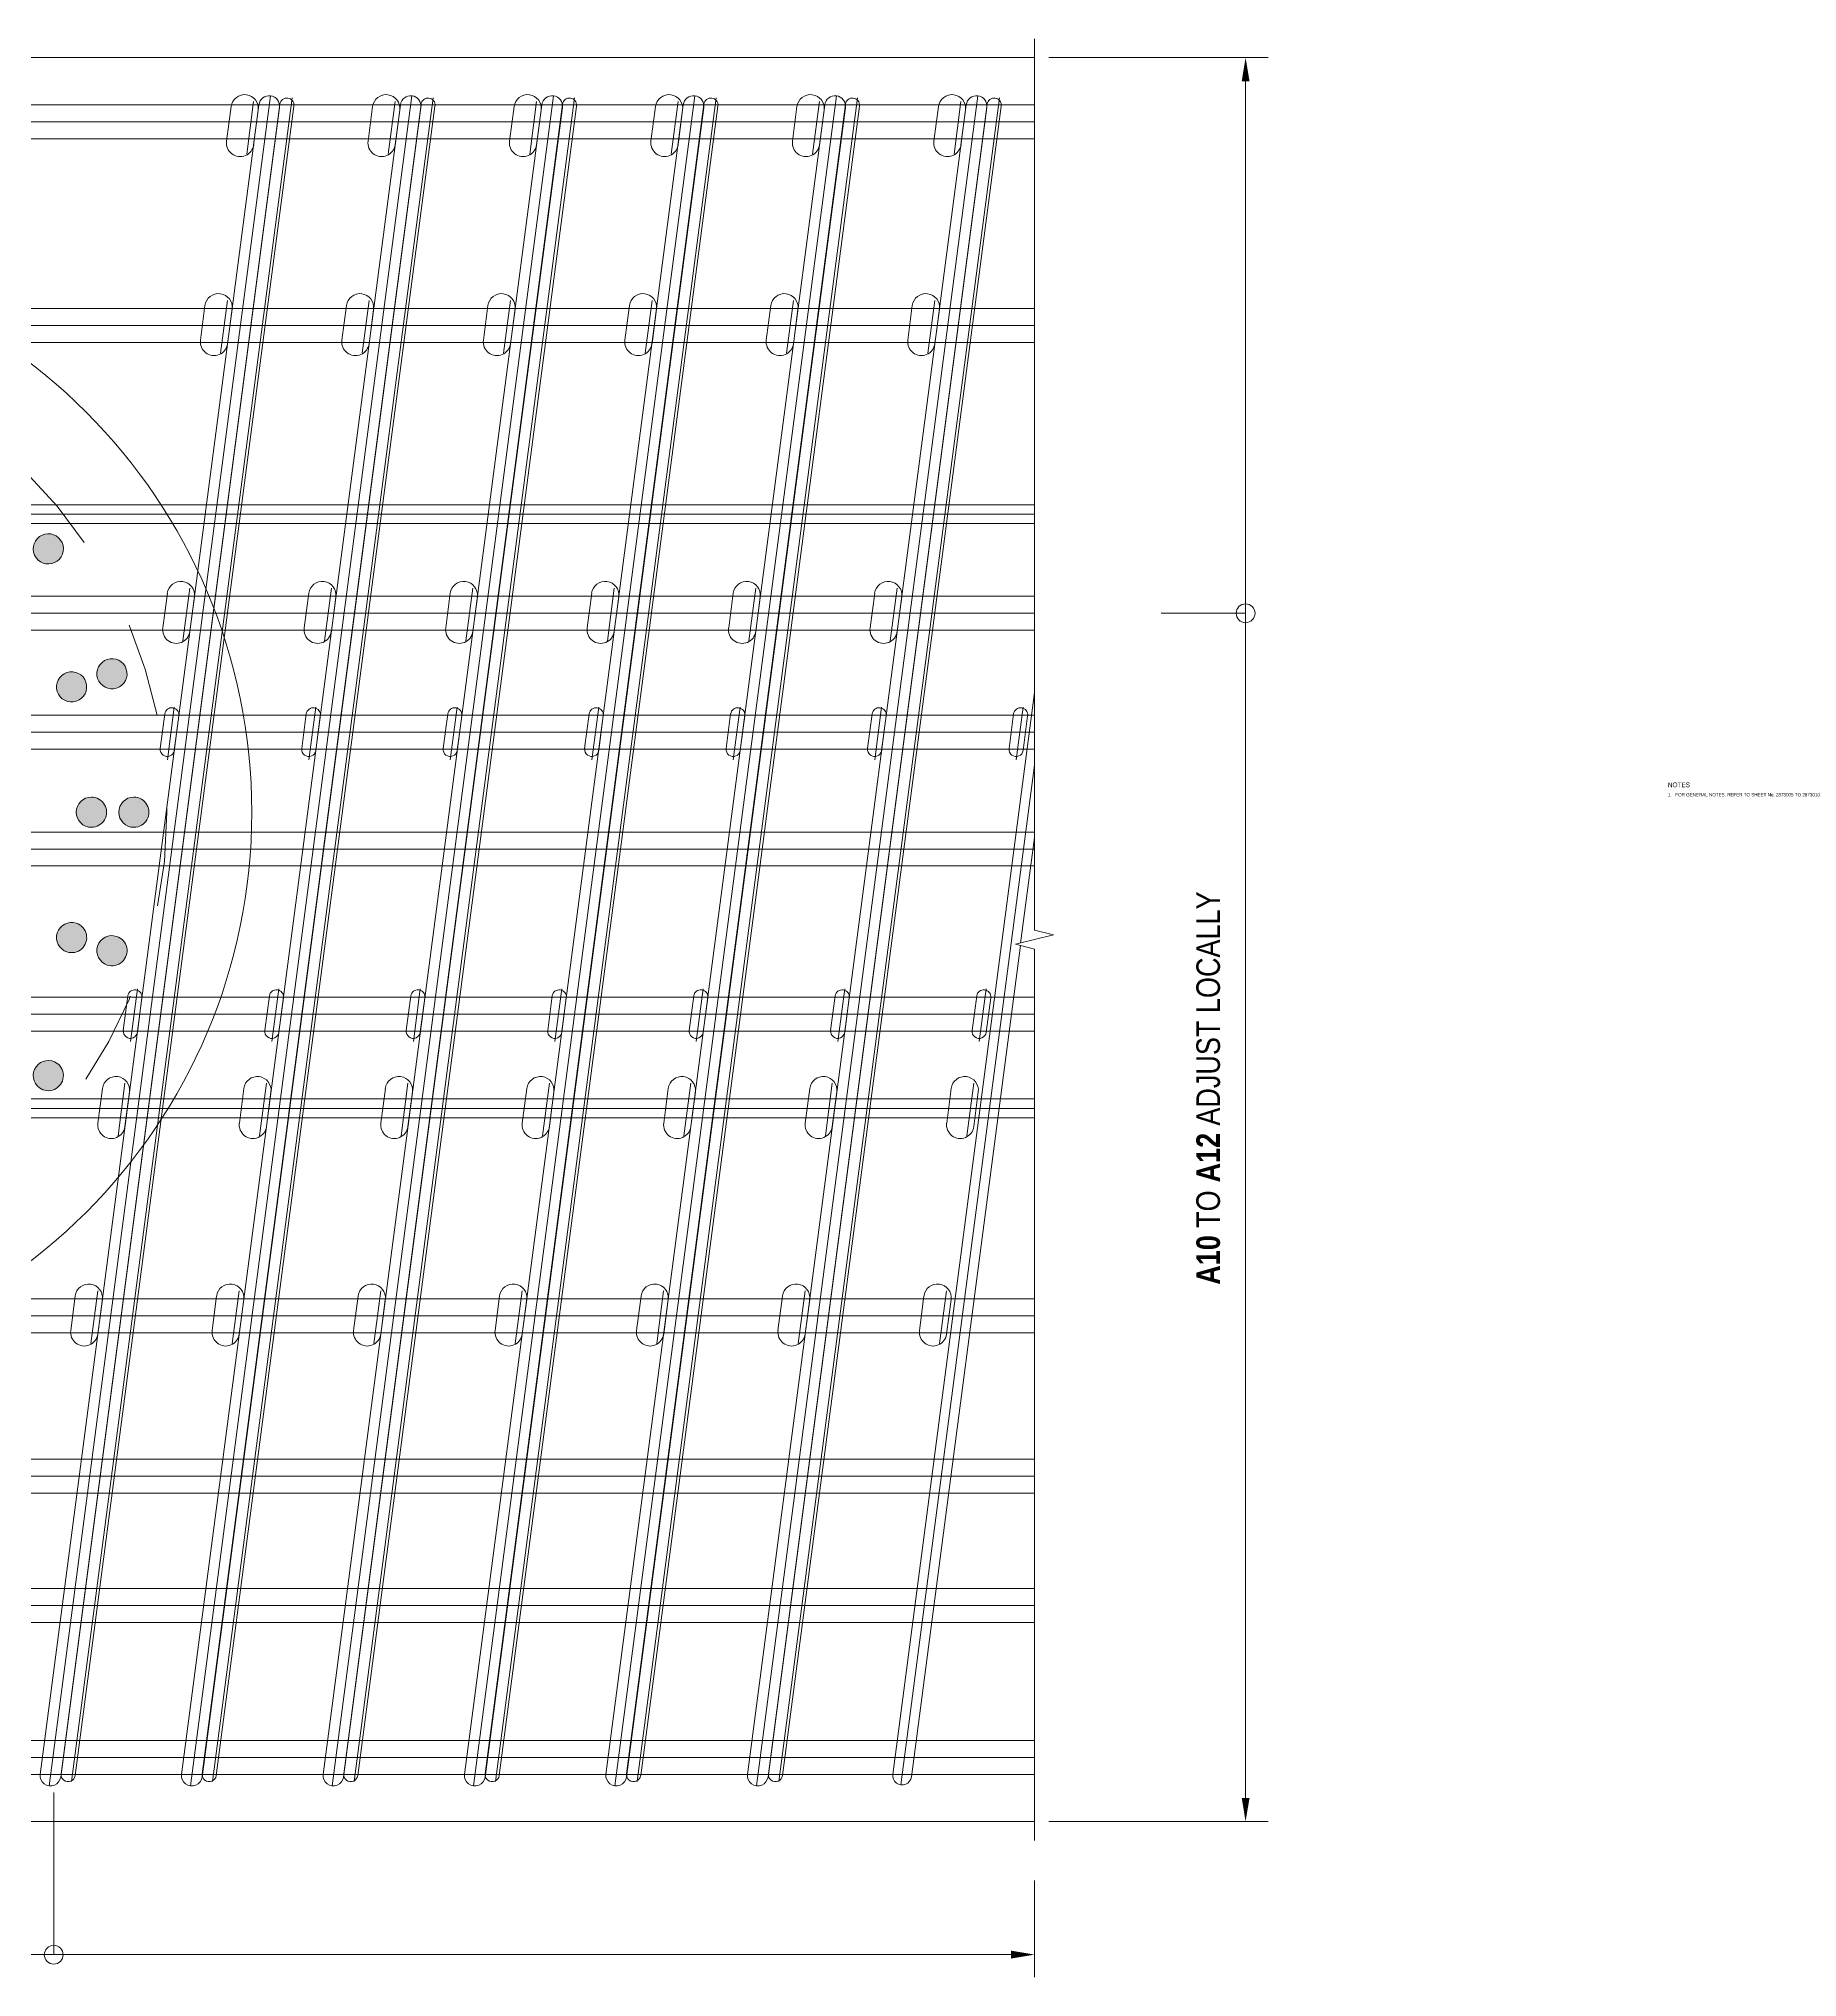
# Model space of a CAD drawing. Header units: metres. Extents: x 504.6 to 518.9, y 1.4 to 22.2.
# Drawn here: x 512.696 to 514.561, y 1.406 to 3.461 of the extents above; entities that cross this region are included whole.
import ezdxf

# ---------------------------------------------------------------- set-up
doc = ezdxf.new("R2010")
doc.units = ezdxf.units.M
doc.linetypes.add('JacobsDash', pattern=[0.0045, 0.003, -0.0015])
doc.layers.get('Defpoints').update_dxf_attribs({"color": 41})
for name, color, linetype, lineweight in [('A-ANNO-DIMS', 7, 'Continuous', 9), ('A-DETL', 7, 'Continuous', 13), ('A-DETL-GENF', 7, 'Continuous', 9), ('G-ANNO-TEXT', 7, 'Continuous', 9)]:
    doc.layers.add(name, color=color, linetype=linetype, lineweight=lineweight)
doc.styles.add('Arial Narrow_1', font='ARIALN.TTF', dxfattribs={"height": 0.025})
doc.styles.add('Arial Narrow_2', font='ARIALN.TTF', dxfattribs={"height": 0.0035})
doc.styles.add('Arial Narrow_3', font='ARIALN.TTF', dxfattribs={"height": 0.005})
doc.styles.add('Arial Narrow_B_1', font='ARIALNB.TTF', dxfattribs={"height": 0.025})
doc.dimstyles.new('Dimension_Standard_O__mm_', dxfattribs={"dimscale": 0.3048, "dimtxt": 0.025586, "dimasz": 0.082021, "dimexe": 0.07874, "dimexo": 0.049213, "dimgap": 0.049213, "dimtad": 1, "dimdec": 0, "dimlfac": 1000, "dimzin": 0, "dimdsep": 46, "dimtxsty": 'Arial Narrow_1', "dimsah": 1, "dimcen": 0.09, "dimaunit": 1, "dimadec": 4, "dimazin": 0, "dimtfac": 1, "dimtdec": 4, "dimtix": 1, "dimtmove": 0, "dimatfit": 3, "dimfxl": 1, "dimtvp": 1, "dimtfill": 1, "dimtolj": 1, "dimtzin": 0, "dimlwd": 18, "dimlwe": 18, "dimarcsym": 2})

# ---------------------------------------------------------------- blocks, each defined once
blk = doc.blocks.new('S_Det_Reinf_Bar Section_2D - N32-5070897-DRG-2873073 - TYPICAL PLAN ABUTMENT A HEADSTOCK BOTTOM LEVEL')
at = {"layer": 'A-DETL-GENF'}
blk.add_hatch(color=256, dxfattribs=at).paths.add_polyline_path([(-0.016, 0), (-0.0155, -0.0041), (-0.0139, -0.008), (-0.0113, -0.0113), (-0.008, -0.0139), (-0.0041, -0.0155), (0, -0.016), (0.0041, -0.0155), (0.008, -0.0139), (0.0113, -0.0113), (0.0139, -0.008), (0.0155, -0.0041), (0.016, 0), (0.0155, 0.0041), (0.0139, 0.008), (0.0113, 0.0113), (0.008, 0.0139), (0.0041, 0.0155), (0, 0.016), (-0.0041, 0.0155), (-0.008, 0.0139), (-0.0113, 0.0113), (-0.0139, 0.008), (-0.0155, 0.0041)])
at = {"layer": 'A-DETL-GENF', "lineweight": 18}
for start, end in [(360, 180), (180, 360)]:
    blk.add_arc((0, 0), 0.016, start, end, dxfattribs=at)
blk = doc.blocks.new('CS_DET_BreakLine_ViewScale - Std Break-7275446-DRG-2873073 - TYPICAL PLAN ABUTMENT A HEADSTOCK BOTTOM LEVEL')
at = {"layer": 'A-DETL-GENF'}
for p, q in [((0.925, 0), (-0.02, 0)), ((0.93, 0.02), (0.925, 0)), ((0.94, -0.02), (0.93, 0.02)), ((0.945, 0), (0.94, -0.02)), ((1.89, 0), (0.945, 0))]:
    blk.add_line(p, q, dxfattribs=at)
blk = doc.blocks.new('DIMBLOCK1-DRG-2873073 - TYPICAL PLAN ABUTMENT A HEADSTOCK BOTTOM LEVEL')
at = {"layer": 'A-ANNO-DIMS', "color": 0, "lineweight": 18, "transparency": 16777216}
for p, q in [((510.8896, 1.5137), (510.8896, 1.4059)), ((513.7521, 1.5083), (513.7521, 1.4059)), ((510.9146, 1.4299), (513.7271, 1.4299))]:
    blk.add_line(p, q, dxfattribs=at)
at = {"layer": 'A-ANNO-DIMS', "color": 0, "transparency": 16777216}
for points in [[(510.9146, 1.4341), (510.9146, 1.4257), (510.8896, 1.4299)], [(513.7271, 1.4341), (513.7271, 1.4257), (513.7521, 1.4299)]]:
    blk.add_solid(points, dxfattribs=at)
at = {"layer": 'Defpoints', "color": 0, "transparency": 16777216}
for p in [(510.8896, 1.5287), (513.7521, 1.5233), (513.7521, 1.4299)]:
    blk.add_point(p, dxfattribs=at)
at = {"layer": 'A-ANNO-DIMS', "color": 0, "lineweight": 18, "transparency": 16777216, "insert": (512.3209, 1.4598), "char_height": 0.025, "attachment_point": 5, "style": 'Arial Narrow_1', "bg_fill": 3, "box_fill_scale": 1.1, "bg_fill_color": 256, "bg_fill_true_color": 13158600, "bg_fill_transparency": 0}
blk.add_mtext('\\A1;\u200e', dxfattribs=at)
blk = doc.blocks.new('DIMBLOCK2-DRG-2873073 - TYPICAL PLAN ABUTMENT A HEADSTOCK BOTTOM LEVEL')
at = {"layer": 'A-ANNO-DIMS', "color": 0, "lineweight": 18, "transparency": 16777216}
for p, q in [((513.7671, 3.441), (513.9999, 3.441)), ((513.9759, 1.596), (513.9759, 3.416)), ((513.7671, 1.571), (513.9999, 1.571))]:
    blk.add_line(p, q, dxfattribs=at)
at = {"layer": 'A-ANNO-DIMS', "color": 0, "transparency": 16777216}
for points in [[(513.9718, 3.416), (513.9801, 3.416), (513.9759, 3.441)], [(513.9718, 1.596), (513.9801, 1.596), (513.9759, 1.571)]]:
    blk.add_solid(points, dxfattribs=at)
at = {"layer": 'Defpoints', "color": 0, "transparency": 16777216}
for p in [(513.7521, 3.441), (513.9759, 3.441), (513.7521, 1.571)]:
    blk.add_point(p, dxfattribs=at)
at = {"layer": 'A-ANNO-DIMS', "color": 0, "lineweight": 18, "transparency": 16777216, "insert": (513.9461, 2.506), "char_height": 0.025, "attachment_point": 5, "rotation": 90, "style": 'Arial Narrow_1', "bg_fill": 3, "box_fill_scale": 1.1, "bg_fill_color": 256, "bg_fill_true_color": 13158600, "bg_fill_transparency": 0}
blk.add_mtext('\\A1;\u200e', dxfattribs=at)

msp = doc.modelspace()

# ---------------------------------------------------------------- linework, layer by layer
at = {"layer": 'A-DETL', "lineweight": 18}
for p, q in [((510.8921, 3.441), (513.7521, 3.441)), ((510.8921, 3.391), (513.7521, 3.391)), ((512.9297, 3.391), (512.6977, 1.621)), ((512.9519, 3.3917), (512.72, 1.6217)), ((513.0797, 3.391), (512.8477, 1.621)), ((513.1016, 3.3917), (512.8696, 1.6217)), ((513.2297, 3.391), (512.9977, 1.621)), ((513.2516, 3.3917), (513.0196, 1.6217)), ((513.3797, 3.391), (513.1477, 1.621)), ((513.4016, 3.3917), (513.1696, 1.6217)), ((513.5297, 3.391), (513.2977, 1.621)), ((513.5516, 3.3917), (513.3196, 1.6217)), ((513.6797, 3.391), (513.4477, 1.621)), ((513.7019, 3.3917), (513.47, 1.6217)), ((512.9515, 3.3881), (512.7195, 1.6181)), ((512.9668, 3.3897), (512.7348, 1.6197)), ((513.1015, 3.3881), (512.8695, 1.6181)), ((513.1164, 3.3897), (512.8845, 1.6197)), ((512.9002, 3.3892), (512.8954, 3.3525)), ((512.929, 3.3854), (512.9241, 3.3487)), ((513.2515, 3.3881), (513.0195, 1.6181)), ((513.2664, 3.3897), (513.0345, 1.6197)), ((513.0502, 3.3892), (513.0454, 3.3525)), ((513.079, 3.3854), (513.0741, 3.3487)), ((513.4015, 3.3881), (513.1695, 1.6181)), ((513.4164, 3.3897), (513.1845, 1.6197)), ((513.2002, 3.3892), (513.1954, 3.3525)), ((513.229, 3.3854), (513.2241, 3.3487)), ((513.5515, 3.3881), (513.3195, 1.6181)), ((513.5664, 3.3897), (513.3345, 1.6197)), ((513.3502, 3.3892), (513.3454, 3.3525)), ((513.379, 3.3854), (513.3741, 3.3487)), ((513.7015, 3.3881), (513.4695, 1.6181)), ((513.7168, 3.3897), (513.4848, 1.6197)), ((513.5002, 3.3892), (513.4954, 3.3525)), ((513.529, 3.3854), (513.5241, 3.3487)), ((513.6502, 3.3892), (513.6454, 3.3525)), ((513.679, 3.3854), (513.6741, 3.3487)), ((510.8921, 3.355), (513.7521, 3.355)), ((510.8921, 3.175), (513.7521, 3.175)), ((512.8725, 3.1781), (512.8677, 3.1415)), ((512.9013, 3.1744), (512.8965, 3.1377)), ((513.0225, 3.1781), (513.0177, 3.1415)), ((513.0513, 3.1744), (513.0465, 3.1377)), ((513.1725, 3.1781), (513.1677, 3.1415)), ((513.2013, 3.1744), (513.1965, 3.1377)), ((513.3225, 3.1781), (513.3177, 3.1415)), ((513.3513, 3.1744), (513.3465, 3.1377)), ((513.4725, 3.1781), (513.4677, 3.1415)), ((513.5013, 3.1744), (513.4965, 3.1377)), ((513.6225, 3.1781), (513.6177, 3.1415)), ((513.6513, 3.1744), (513.6465, 3.1377)), ((510.8921, 3.139), (513.7521, 3.139)), ((510.8921, 2.967), (513.7521, 2.967)), ((510.8921, 2.947), (513.7521, 2.947)), ((510.8921, 2.8699), (513.7521, 2.8699)), ((512.8326, 2.8731), (512.8278, 2.8364)), ((512.8613, 2.8693), (512.8565, 2.8326)), ((512.9826, 2.8731), (512.9778, 2.8364)), ((513.0113, 2.8693), (513.0065, 2.8326)), ((513.1326, 2.8731), (513.1278, 2.8364)), ((513.1613, 2.8693), (513.1565, 2.8326)), ((513.2826, 2.8731), (513.2778, 2.8364)), ((513.3113, 2.8693), (513.3065, 2.8326)), ((513.4326, 2.8731), (513.4278, 2.8364)), ((513.4613, 2.8693), (513.4565, 2.8326)), ((513.5826, 2.8731), (513.5778, 2.8364)), ((513.6113, 2.8693), (513.6065, 2.8326)), ((510.8921, 2.8339), (513.7521, 2.8339)), ((513.7521, 2.768), (513.6018, 1.621)), ((510.9084, 2.7439), (513.7521, 2.7439)), ((512.8299, 2.7453), (512.8251, 2.7086)), ((512.8448, 2.7433), (512.84, 2.7066)), ((512.9799, 2.7453), (512.9751, 2.7086)), ((512.9948, 2.7433), (512.99, 2.7066)), ((513.1299, 2.7453), (513.1251, 2.7086)), ((513.1448, 2.7433), (513.14, 2.7066)), ((513.2799, 2.7453), (513.2751, 2.7086)), ((513.2948, 2.7433), (513.29, 2.7066)), ((513.4299, 2.7453), (513.4251, 2.7086)), ((513.4448, 2.7433), (513.44, 2.7066)), ((513.5799, 2.7453), (513.5751, 2.7086)), ((513.5948, 2.7433), (513.59, 2.7066)), ((513.7299, 2.7453), (513.7251, 2.7086)), ((513.7448, 2.7433), (513.74, 2.7066)), ((510.9084, 2.7079), (513.7521, 2.7079)), ((510.8921, 2.62), (513.7521, 2.62)), ((513.7521, 2.6141), (513.7374, 2.5023)), ((510.8921, 2.584), (513.7521, 2.584)), ((513.7371, 2.4997), (513.6216, 1.6184)), ((512.7908, 2.4463), (512.7859, 2.4096)), ((512.9408, 2.4463), (512.9359, 2.4096)), ((513.0908, 2.4463), (513.0859, 2.4096)), ((513.2408, 2.4463), (513.2359, 2.4096)), ((513.3908, 2.4463), (513.3859, 2.4096)), ((513.5408, 2.4463), (513.5359, 2.4096)), ((513.6908, 2.4463), (513.6859, 2.4096)), ((510.8921, 2.445), (513.7521, 2.445)), ((512.8056, 2.4444), (512.8008, 2.4077)), ((512.9556, 2.4444), (512.9508, 2.4077)), ((513.1056, 2.4444), (513.1008, 2.4077)), ((513.2556, 2.4444), (513.2508, 2.4077)), ((513.4056, 2.4444), (513.4008, 2.4077)), ((513.5556, 2.4444), (513.5508, 2.4077)), ((513.7056, 2.4444), (513.7008, 2.4077)), ((510.8921, 2.409), (513.7521, 2.409)), ((512.7638, 2.3481), (512.759, 2.3115)), ((512.7925, 2.3444), (512.7877, 2.3077)), ((512.9138, 2.3481), (512.909, 2.3115)), ((512.9425, 2.3444), (512.9377, 2.3077)), ((513.0638, 2.3481), (513.059, 2.3115)), ((513.0925, 2.3444), (513.0877, 2.3077)), ((513.2138, 2.3481), (513.209, 2.3115)), ((513.2425, 2.3444), (513.2377, 2.3077)), ((513.3638, 2.3481), (513.359, 2.3115)), ((513.3925, 2.3444), (513.3877, 2.3077)), ((513.5138, 2.3481), (513.509, 2.3115)), ((513.5425, 2.3444), (513.5377, 2.3077)), ((513.6638, 2.3481), (513.659, 2.3115)), ((513.6925, 2.3444), (513.6877, 2.3077)), ((510.8921, 2.337), (513.7521, 2.337)), ((510.8921, 2.317), (513.7521, 2.317)), ((510.8921, 2.125), (513.7521, 2.125)), ((512.7349, 2.1281), (512.7301, 2.0915)), ((512.7637, 2.1244), (512.7589, 2.0877)), ((512.8849, 2.1281), (512.8801, 2.0915)), ((512.9137, 2.1244), (512.9089, 2.0877)), ((513.0349, 2.1281), (513.0301, 2.0915)), ((513.0637, 2.1244), (513.0589, 2.0877)), ((513.1849, 2.1281), (513.1801, 2.0915)), ((513.2137, 2.1244), (513.2089, 2.0877)), ((513.3349, 2.1281), (513.3301, 2.0915)), ((513.3637, 2.1244), (513.3589, 2.0877)), ((513.4849, 2.1281), (513.4801, 2.0915)), ((513.5137, 2.1244), (513.5089, 2.0877)), ((513.6349, 2.1281), (513.6301, 2.0915)), ((513.6637, 2.1244), (513.6589, 2.0877)), ((510.8921, 2.089), (513.7521, 2.089)), ((510.8921, 1.955), (513.7521, 1.955)), ((510.8921, 1.919), (513.7521, 1.919)), ((510.8921, 1.818), (513.7521, 1.818)), ((510.8921, 1.782), (513.7521, 1.782)), ((510.8921, 1.657), (513.7521, 1.657)), ((510.8921, 1.621), (513.7521, 1.621)), ((510.8921, 1.571), (513.7521, 1.571))]:
    msp.add_line(p, q, dxfattribs=at)
at = {"layer": 'A-DETL', "color": 7, "lineweight": 9, "true_color": 0xffffff}
for p, q in [((512.942, 3.4005), (512.7072, 1.6087)), ((512.9649, 3.3982), (512.7309, 1.6133)), ((513.092, 3.4005), (512.8572, 1.6087)), ((513.1145, 3.3982), (512.8806, 1.6133)), ((512.9241, 3.3946), (512.9168, 3.3388)), ((513.242, 3.4005), (513.0072, 1.6087)), ((513.2645, 3.3982), (513.0306, 1.6133)), ((513.0741, 3.3946), (513.0668, 3.3388)), ((513.392, 3.4005), (513.1572, 1.6087)), ((513.4145, 3.3982), (513.1806, 1.6133)), ((513.2241, 3.3946), (513.2168, 3.3388)), ((513.542, 3.4005), (513.3072, 1.6087)), ((513.5645, 3.3982), (513.3306, 1.6133)), ((513.3741, 3.3946), (513.3668, 3.3388)), ((513.692, 3.4005), (513.4572, 1.6087)), ((513.7149, 3.3982), (513.4809, 1.6133)), ((513.5241, 3.3946), (513.5168, 3.3388)), ((513.6741, 3.3946), (513.6668, 3.3388)), ((510.8921, 3.373), (513.7521, 3.373)), ((512.8965, 3.1836), (512.8891, 3.1278)), ((513.0465, 3.1836), (513.0391, 3.1278)), ((513.1965, 3.1836), (513.1891, 3.1278)), ((513.3465, 3.1836), (513.3391, 3.1278)), ((513.4965, 3.1836), (513.4891, 3.1278)), ((513.6465, 3.1836), (513.6391, 3.1278)), ((510.8921, 3.157), (513.7521, 3.157)), ((510.8921, 2.957), (513.7521, 2.957)), ((512.8565, 2.8785), (512.8492, 2.8227)), ((513.0065, 2.8785), (512.9992, 2.8227)), ((513.1565, 2.8785), (513.1492, 2.8227)), ((513.3065, 2.8785), (513.2992, 2.8227)), ((513.4565, 2.8785), (513.4492, 2.8227)), ((513.6065, 2.8785), (513.5992, 2.8227)), ((510.8921, 2.8519), (513.7521, 2.8519)), ((512.84, 2.7525), (512.8326, 2.6967)), ((512.99, 2.7525), (512.9826, 2.6967)), ((513.14, 2.7525), (513.1326, 2.6967)), ((513.29, 2.7525), (513.2826, 2.6967)), ((513.44, 2.7525), (513.4326, 2.6967)), ((513.59, 2.7525), (513.5826, 2.6967)), ((513.74, 2.7525), (513.7326, 2.6967)), ((510.9084, 2.7259), (513.7521, 2.7259)), ((513.7521, 2.691), (513.6104, 1.6098)), ((510.8921, 2.602), (513.7521, 2.602)), ((512.8008, 2.4536), (512.7935, 2.3978)), ((512.9508, 2.4536), (512.9435, 2.3978)), ((513.1008, 2.4536), (513.0935, 2.3978)), ((513.2508, 2.4536), (513.2435, 2.3978)), ((513.4008, 2.4536), (513.3935, 2.3978)), ((513.5508, 2.4536), (513.5435, 2.3978)), ((513.7008, 2.4536), (513.6935, 2.3978)), ((510.8921, 2.427), (513.7521, 2.427)), ((512.7877, 2.3536), (512.7804, 2.2978)), ((512.9377, 2.3536), (512.9304, 2.2978)), ((513.0877, 2.3536), (513.0804, 2.2978)), ((513.2377, 2.3536), (513.2304, 2.2978)), ((513.3877, 2.3536), (513.3804, 2.2978)), ((513.5377, 2.3536), (513.5304, 2.2978)), ((513.6877, 2.3536), (513.6804, 2.2978)), ((510.8921, 2.327), (513.7521, 2.327)), ((512.7588, 2.1336), (512.7515, 2.0778)), ((512.9088, 2.1336), (512.9015, 2.0778)), ((513.0588, 2.1336), (513.0515, 2.0778)), ((513.2088, 2.1336), (513.2015, 2.0778)), ((513.3588, 2.1336), (513.3515, 2.0778)), ((513.5088, 2.1336), (513.5015, 2.0778)), ((513.6588, 2.1336), (513.6515, 2.0778)), ((510.8921, 2.107), (513.7521, 2.107)), ((510.8921, 1.937), (513.7521, 1.937)), ((510.8921, 1.8), (513.7521, 1.8)), ((510.8921, 1.639), (513.7521, 1.639))]:
    msp.add_line(p, q, dxfattribs=at)
at = {"layer": 'A-DETL'}
for p, q in [((513.8863, 2.8519), (513.9759, 2.8519)), ((512.7121, 1.6018), (512.7121, 1.4296))]:
    msp.add_line(p, q, dxfattribs=at)
at = {"layer": 'A-DETL', "lineweight": 18}
msp.add_circle((512.3221, 2.641), 0.6, dxfattribs=at)
at = {"layer": 'A-DETL', "color": 8, "linetype": 'JacobsDash', "lineweight": 9, "true_color": 0x808080}
msp.add_circle((512.3221, 2.641), 0.51, dxfattribs=at)
at = {"layer": 'A-DETL'}
for centre in [(513.9759, 2.8519), (512.7121, 1.4298)]:
    msp.add_circle(centre, 0.01, dxfattribs=at)
at = {"layer": 'A-DETL', "lineweight": 18}
for centre, radius, start, end in [((512.9146, 3.3873), 0.0145, 352.5337, 172.5337), ((512.9406, 3.3896), 0.011, 352.5337, 172.5337), ((512.9594, 3.3907), 0.0075, 352.5337, 172.5337), ((513.0646, 3.3873), 0.0145, 352.5337, 172.5337), ((513.0906, 3.3896), 0.011, 352.5337, 172.5337), ((513.109, 3.3907), 0.0075, 352.5337, 172.5337), ((513.2146, 3.3873), 0.0145, 352.5337, 172.5337), ((513.2406, 3.3896), 0.011, 352.5337, 172.5337), ((513.259, 3.3907), 0.0075, 352.5337, 172.5337), ((513.3646, 3.3873), 0.0145, 352.5337, 172.5337), ((513.3906, 3.3896), 0.011, 352.5337, 172.5337), ((513.409, 3.3907), 0.0075, 352.5337, 172.5337), ((513.5146, 3.3873), 0.0145, 352.5337, 172.5337), ((513.5406, 3.3896), 0.011, 352.5337, 172.5337), ((513.559, 3.3907), 0.0075, 352.5337, 172.5337), ((513.6646, 3.3873), 0.0145, 352.5337, 172.5337), ((513.6906, 3.3896), 0.011, 352.5337, 172.5337), ((513.7094, 3.3907), 0.0075, 352.5337, 172.5337), ((512.9098, 3.3506), 0.0145, 172.5337, 352.5337), ((513.0598, 3.3506), 0.0145, 172.5337, 352.5337), ((513.2098, 3.3506), 0.0145, 172.5337, 352.5337), ((513.3598, 3.3506), 0.0145, 172.5337, 352.5337), ((513.5098, 3.3506), 0.0145, 172.5337, 352.5337), ((513.6598, 3.3506), 0.0145, 172.5337, 352.5337), ((512.8869, 3.1763), 0.0145, 352.5337, 172.5337), ((513.0369, 3.1763), 0.0145, 352.5337, 172.5337), ((513.1869, 3.1763), 0.0145, 352.5337, 172.5337), ((513.3369, 3.1763), 0.0145, 352.5337, 172.5337), ((513.4869, 3.1763), 0.0145, 352.5337, 172.5337), ((513.6369, 3.1763), 0.0145, 352.5337, 172.5337), ((512.8821, 3.1396), 0.0145, 172.5337, 352.5337), ((513.0321, 3.1396), 0.0145, 172.5337, 352.5337), ((513.1821, 3.1396), 0.0145, 172.5337, 352.5337), ((513.3321, 3.1396), 0.0145, 172.5337, 352.5337), ((513.4821, 3.1396), 0.0145, 172.5337, 352.5337), ((513.6321, 3.1396), 0.0145, 172.5337, 352.5337), ((512.8469, 2.8712), 0.0145, 352.5337, 172.5337), ((512.9969, 2.8712), 0.0145, 352.5337, 172.5337), ((513.1469, 2.8712), 0.0145, 352.5337, 172.5337), ((513.2969, 2.8712), 0.0145, 352.5337, 172.5337), ((513.4469, 2.8712), 0.0145, 352.5337, 172.5337), ((513.5969, 2.8712), 0.0145, 352.5337, 172.5337), ((512.8421, 2.8345), 0.0145, 172.5337, 352.5337), ((512.9921, 2.8345), 0.0145, 172.5337, 352.5337), ((513.1421, 2.8345), 0.0145, 172.5337, 352.5337), ((513.2921, 2.8345), 0.0145, 172.5337, 352.5337), ((513.4421, 2.8345), 0.0145, 172.5337, 352.5337), ((513.5921, 2.8345), 0.0145, 172.5337, 352.5337), ((512.8374, 2.7443), 0.0075, 352.5337, 172.5337), ((512.9874, 2.7443), 0.0075, 352.5337, 172.5337), ((513.1374, 2.7443), 0.0075, 352.5337, 172.5337), ((513.2874, 2.7443), 0.0075, 352.5337, 172.5337), ((513.4374, 2.7443), 0.0075, 352.5337, 172.5337), ((513.5874, 2.7443), 0.0075, 352.5337, 172.5337), ((513.7374, 2.7443), 0.0075, 352.5337, 172.5337), ((512.8326, 2.7076), 0.0075, 172.5337, 352.5337), ((512.9826, 2.7076), 0.0075, 172.5337, 352.5337), ((513.1326, 2.7076), 0.0075, 172.5337, 352.5337), ((513.2826, 2.7076), 0.0075, 172.5337, 352.5337), ((513.4326, 2.7076), 0.0075, 172.5337, 352.5337), ((513.5826, 2.7076), 0.0075, 172.5337, 352.5337), ((513.7326, 2.7076), 0.0075, 172.5337, 352.5337), ((512.7982, 2.4453), 0.0075, 352.5337, 172.5337), ((512.9482, 2.4453), 0.0075, 352.5337, 172.5337), ((513.0982, 2.4453), 0.0075, 352.5337, 172.5337), ((513.2482, 2.4453), 0.0075, 352.5337, 172.5337), ((513.3982, 2.4453), 0.0075, 352.5337, 172.5337), ((513.5482, 2.4453), 0.0075, 352.5337, 172.5337), ((513.6982, 2.4453), 0.0075, 352.5337, 172.5337), ((512.7934, 2.4087), 0.0075, 172.5337, 352.5337), ((512.9434, 2.4087), 0.0075, 172.5337, 352.5337), ((513.0934, 2.4087), 0.0075, 172.5337, 352.5337), ((513.2434, 2.4087), 0.0075, 172.5337, 352.5337), ((513.3934, 2.4087), 0.0075, 172.5337, 352.5337), ((513.5434, 2.4087), 0.0075, 172.5337, 352.5337), ((513.6934, 2.4087), 0.0075, 172.5337, 352.5337), ((512.7781, 2.3463), 0.0145, 352.5337, 172.5337), ((512.9281, 2.3463), 0.0145, 352.5337, 172.5337), ((513.0781, 2.3463), 0.0145, 352.5337, 172.5337), ((513.2281, 2.3463), 0.0145, 352.5337, 172.5337), ((513.3781, 2.3463), 0.0145, 352.5337, 172.5337), ((513.5281, 2.3463), 0.0145, 352.5337, 172.5337), ((513.6781, 2.3463), 0.0145, 352.5337, 172.5337), ((512.7733, 2.3096), 0.0145, 172.5337, 352.5337), ((512.9233, 2.3096), 0.0145, 172.5337, 352.5337), ((513.0733, 2.3096), 0.0145, 172.5337, 352.5337), ((513.2233, 2.3096), 0.0145, 172.5337, 352.5337), ((513.3733, 2.3096), 0.0145, 172.5337, 352.5337), ((513.5233, 2.3096), 0.0145, 172.5337, 352.5337), ((513.6733, 2.3096), 0.0145, 172.5337, 352.5337), ((512.7493, 2.1263), 0.0145, 352.5337, 172.5337), ((512.8993, 2.1263), 0.0145, 352.5337, 172.5337), ((513.0493, 2.1263), 0.0145, 352.5337, 172.5337), ((513.1993, 2.1263), 0.0145, 352.5337, 172.5337), ((513.3493, 2.1263), 0.0145, 352.5337, 172.5337), ((513.4993, 2.1263), 0.0145, 352.5337, 172.5337), ((513.6493, 2.1263), 0.0145, 352.5337, 172.5337), ((512.7445, 2.0896), 0.0145, 172.5337, 352.5337), ((512.8945, 2.0896), 0.0145, 172.5337, 352.5337), ((513.0445, 2.0896), 0.0145, 172.5337, 352.5337), ((513.1945, 2.0896), 0.0145, 172.5337, 352.5337), ((513.3445, 2.0896), 0.0145, 172.5337, 352.5337), ((513.4945, 2.0896), 0.0145, 172.5337, 352.5337), ((513.6445, 2.0896), 0.0145, 172.5337, 352.5337), ((512.7086, 1.6196), 0.011, 172.5337, 352.5337), ((512.7274, 1.6207), 0.0075, 172.5337, 352.5337), ((512.8586, 1.6196), 0.011, 172.5337, 352.5337), ((512.877, 1.6207), 0.0075, 172.5337, 352.5337), ((513.0086, 1.6196), 0.011, 172.5337, 352.5337), ((513.027, 1.6207), 0.0075, 172.5337, 352.5337), ((513.1586, 1.6196), 0.011, 172.5337, 352.5337), ((513.177, 1.6207), 0.0075, 172.5337, 352.5337), ((513.3086, 1.6196), 0.011, 172.5337, 352.5337), ((513.327, 1.6207), 0.0075, 172.5337, 352.5337), ((513.4586, 1.6196), 0.011, 172.5337, 352.5337), ((513.4774, 1.6207), 0.0075, 172.5337, 352.5337), ((513.6117, 1.6197), 0.01, 172.5337, 352.5337)]:
    msp.add_arc(centre, radius, start, end, dxfattribs=at)

# ---------------------------------------------------------------- block references
at = {"layer": 'A-DETL-GENF'}
for name, p, rotation in [('CS_DET_BreakLine_ViewScale - Std Break-7275446-DRG-2873073 - TYPICAL PLAN ABUTMENT A HEADSTOCK BOTTOM LEVEL', (513.7521, 1.571), 89.99999999999987), ('S_Det_Reinf_Bar Section_2D - N32-5070897-DRG-2873073 - TYPICAL PLAN ABUTMENT A HEADSTOCK BOTTOM LEVEL', (512.7064, 2.9202), 306.0000000001896), ('S_Det_Reinf_Bar Section_2D - N32-5070897-DRG-2873073 - TYPICAL PLAN ABUTMENT A HEADSTOCK BOTTOM LEVEL', (512.7739, 2.7878), 288.0000000001845), ('S_Det_Reinf_Bar Section_2D - N32-5070897-DRG-2873073 - TYPICAL PLAN ABUTMENT A HEADSTOCK BOTTOM LEVEL', (512.7311, 2.7739), 288.0000000001845), ('S_Det_Reinf_Bar Section_2D - N32-5070897-DRG-2873073 - TYPICAL PLAN ABUTMENT A HEADSTOCK BOTTOM LEVEL', (512.7521, 2.641), 270.0000000001794), ('S_Det_Reinf_Bar Section_2D - N32-5070897-DRG-2873073 - TYPICAL PLAN ABUTMENT A HEADSTOCK BOTTOM LEVEL', (512.7971, 2.641), 270.0000000001794), ('S_Det_Reinf_Bar Section_2D - N32-5070897-DRG-2873073 - TYPICAL PLAN ABUTMENT A HEADSTOCK BOTTOM LEVEL', (512.7311, 2.5081), 252.0000000001743), ('S_Det_Reinf_Bar Section_2D - N32-5070897-DRG-2873073 - TYPICAL PLAN ABUTMENT A HEADSTOCK BOTTOM LEVEL', (512.7739, 2.4942), 252.0000000001743), ('S_Det_Reinf_Bar Section_2D - N32-5070897-DRG-2873073 - TYPICAL PLAN ABUTMENT A HEADSTOCK BOTTOM LEVEL', (512.7064, 2.3618), 234.0000000001692)]:
    msp.add_blockref(name, p, dxfattribs=dict(at, rotation=rotation))

# ---------------------------------------------------------------- texts
at = {"layer": 'G-ANNO-TEXT', "insert": (514.4236, 2.6613), "char_height": 0.0035, "attachment_point": 1, "style": 'Arial Narrow_2', "bg_fill": 3, "box_fill_scale": 1, "bg_fill_color": 256, "bg_fill_true_color": 13158600, "bg_fill_transparency": 0}
msp.add_mtext('1.', dxfattribs=at)
at = {"layer": 'G-ANNO-TEXT', "insert": (513.9237, 2.1401), "char_height": 0.025, "attachment_point": 1, "rotation": 90, "style": 'Arial Narrow_B_1', "bg_fill": 3, "box_fill_scale": 1, "bg_fill_color": 256, "bg_fill_true_color": 13158600, "bg_fill_transparency": 0}
msp.add_mtext('A10 ', dxfattribs=at)

# ---------------------------------------------------------------- next in the draw order: texts
at = {"layer": 'G-ANNO-TEXT', "insert": (514.4316, 2.6613), "char_height": 0.0035, "attachment_point": 1, "style": 'Arial Narrow_2', "bg_fill": 3, "box_fill_scale": 1, "bg_fill_color": 256, "bg_fill_true_color": 13158600, "bg_fill_transparency": 0}
msp.add_mtext('FOR GENERAL NOTES, REFER TO SHEET No. 2873005 TO 2873010.', dxfattribs=at)
at = {"layer": 'G-ANNO-TEXT', "insert": (513.9237, 2.2003), "char_height": 0.025, "attachment_point": 1, "rotation": 90, "style": 'Arial Narrow_1', "bg_fill": 3, "box_fill_scale": 1, "bg_fill_color": 256, "bg_fill_true_color": 13158600, "bg_fill_transparency": 0}
msp.add_mtext('TO', dxfattribs=at)

# ---------------------------------------------------------------- next in the draw order: dimensions: what is measured, and where the dimension line sits
at = {"layer": 'A-ANNO-DIMS', "lineweight": 18}
dim = msp.add_linear_dim(base=(513.7521, 1.4299), p1=(510.8896, 1.5287), p2=(513.7521, 1.5233), text='\u200e', dimstyle='Dimension_Standard_O__mm_', override={"dimpost": '<>', "dimfxl": 2.86243}, dxfattribs=at)
dim.commit()
dim.dimension.update_dxf_attribs({"geometry": 'DIMBLOCK1-DRG-2873073 - TYPICAL PLAN ABUTMENT A HEADSTOCK BOTTOM LEVEL', "text_midpoint": (512.3209, 1.4598)})

# ---------------------------------------------------------------- next in the draw order: texts
at = {"layer": 'G-ANNO-TEXT', "insert": (514.4236, 2.6725), "char_height": 0.005, "attachment_point": 1, "style": 'Arial Narrow_3', "bg_fill": 3, "box_fill_scale": 1, "bg_fill_color": 256, "bg_fill_true_color": 13158600, "bg_fill_transparency": 0}
msp.add_mtext('NOTES', dxfattribs=at)
at = {"layer": 'G-ANNO-TEXT', "insert": (513.9237, 2.2406), "char_height": 0.025, "attachment_point": 1, "rotation": 90, "style": 'Arial Narrow_B_1', "bg_fill": 3, "box_fill_scale": 1, "bg_fill_color": 256, "bg_fill_true_color": 13158600, "bg_fill_transparency": 0}
msp.add_mtext(' A12', dxfattribs=at)

# ---------------------------------------------------------------- next in the draw order: texts
at = {"layer": 'G-ANNO-TEXT', "insert": (513.9237, 2.3008), "char_height": 0.025, "attachment_point": 1, "rotation": 90, "style": 'Arial Narrow_1', "bg_fill": 3, "box_fill_scale": 1, "bg_fill_color": 256, "bg_fill_true_color": 13158600, "bg_fill_transparency": 0}
msp.add_mtext(' ADJUST LOCALLY', dxfattribs=at)

# ---------------------------------------------------------------- next in the draw order: dimensions: what is measured, and where the dimension line sits
at = {"layer": 'A-ANNO-DIMS', "lineweight": 18}
dim = msp.add_linear_dim(base=(513.9759, 3.441), p1=(513.7521, 1.571), p2=(513.7521, 3.441), angle=90, text='\u200e', dimstyle='Dimension_Standard_O__mm_', override={"dimpost": '<>', "dimfxl": 1.87}, dxfattribs=at)
dim.commit()
dim.dimension.update_dxf_attribs({"geometry": 'DIMBLOCK2-DRG-2873073 - TYPICAL PLAN ABUTMENT A HEADSTOCK BOTTOM LEVEL', "text_midpoint": (513.9461, 2.506)})

doc.saveas('drawing.dxf')
